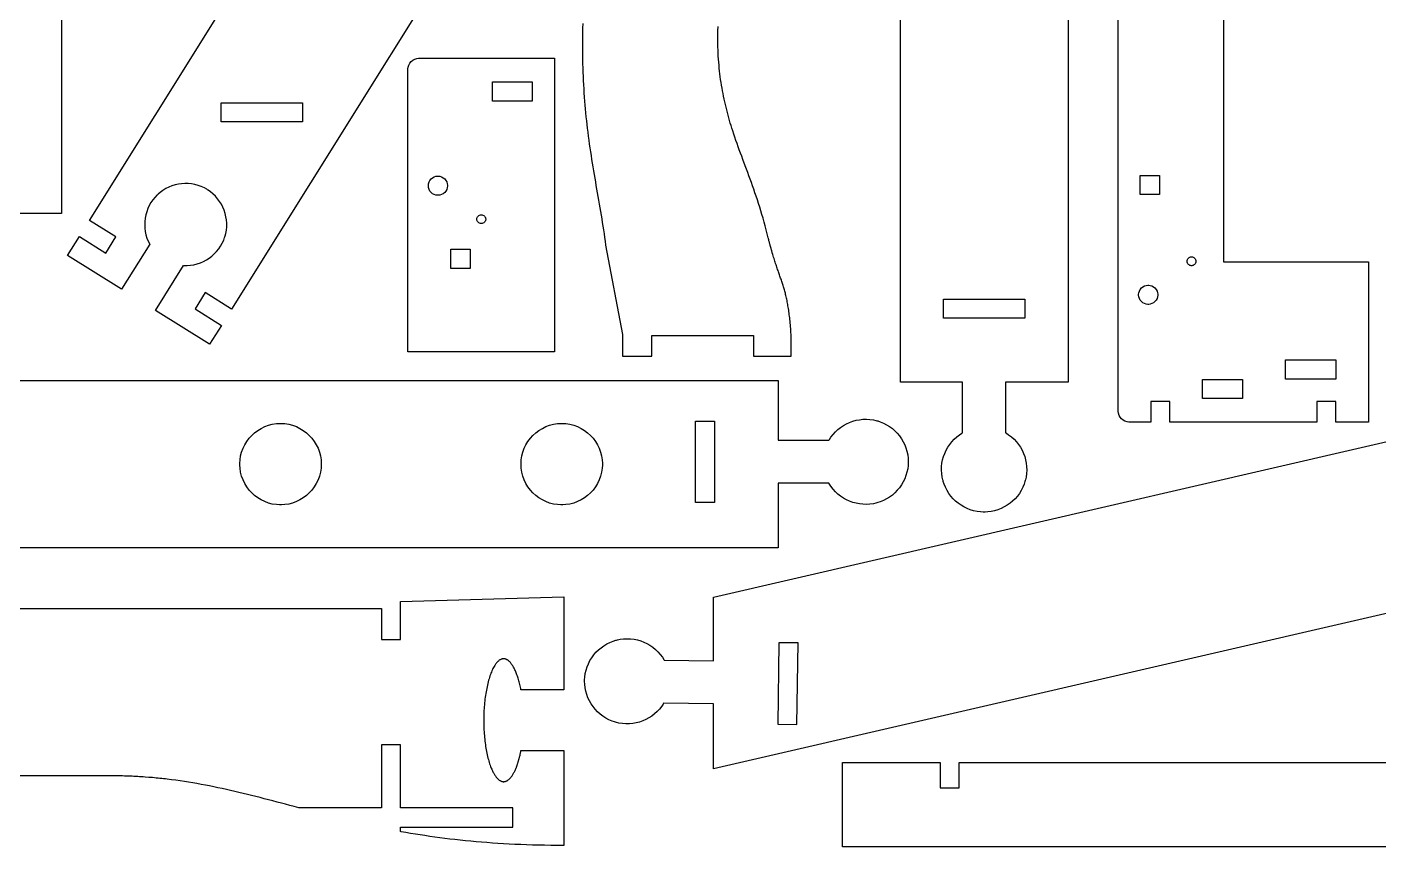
# Model space of a CAD drawing. Extents: x 0 to 673, y 0 to 298.
# Drawn here: x 431.9 to 562.2, y 0 to 79.1 of the extents above; entities that cross this region are included whole.
import ezdxf

# ---------------------------------------------------------------- set-up
doc = ezdxf.new("R2010")
doc.units = 0
doc.layers.get('0').update_dxf_attribs({"linetype": 'CONTINUOUS'})

msp = doc.modelspace()

# ---------------------------------------------------------------- linework, layer by layer
at = {"color": 0}
for points in [[(431.499, 166.654), (432.067, 163.622), (432.589, 160.579), (433.065, 157.529), (433.493, 154.471), (433.876, 151.403), (434.213, 148.329), (434.501, 145.247), (434.744, 142.161), (434.94, 139.068), (435.089, 135.968), (435.169, 133.643), (435.19, 132.865), (435.213, 124.775), (435.213, 61.1106), (429.213, 61.1106)], [(532.265, 123.785), (532.265, 44.8467), (526.251, 44.8467), (526.251, 39.9646), (526.326, 39.9196), (526.54, 39.7765), (526.811, 39.5696), (527.061, 39.3436), (527.29, 39.0996), (527.494, 38.8386), (527.679, 38.5636), (527.84, 38.2746), (527.976, 37.9746), (528.09, 37.6646), (528.176, 37.3465), (528.238, 37.0215), (528.275, 36.6906), (528.283, 36.3567), (528.262, 36.0206), (528.215, 35.6826), (528.161, 35.4296), (528.14, 35.3465), (528.118, 35.2636), (528.036, 35.0176), (527.906, 34.7017), (527.751, 34.4015), (527.576, 34.1175), (527.379, 33.8506), (527.161, 33.6006), (526.925, 33.3706), (526.672, 33.1586), (526.401, 32.9696), (526.118, 32.8015), (525.819, 32.6576), (525.508, 32.5365), (525.188, 32.4406), (524.858, 32.3715), (524.522, 32.3296), (524.262, 32.3146), (524.09, 32.3146), (523.831, 32.3296), (523.494, 32.3715), (523.162, 32.4406), (522.844, 32.5365), (522.533, 32.6576), (522.236, 32.8015), (521.951, 32.9696), (521.682, 33.1586), (521.429, 33.3706), (521.193, 33.6006), (520.975, 33.8506), (520.776, 34.1175), (520.601, 34.4015), (520.447, 34.7017), (520.318, 35.0176), (520.236, 35.2636), (520.213, 35.3465), (520.19, 35.4296), (520.136, 35.6826), (520.09, 36.0206), (520.069, 36.3567), (520.079, 36.6906), (520.115, 37.0215), (520.176, 37.3465), (520.262, 37.6646), (520.376, 37.9746), (520.511, 38.2746), (520.672, 38.5636), (520.857, 38.8386), (521.063, 39.0996), (521.29, 39.3436), (521.54, 39.5696), (521.811, 39.7765), (522.026, 39.9196), (522.101, 39.9646), (522.101, 44.8467), (516.115, 44.8467), (516.115, 123.785)], [(547.247, 98.0076), (547.247, 56.4426), (561.247, 56.4426), (561.247, 40.9786), (558.097, 40.9786), (558.097, 42.9786), (556.247, 42.9786), (556.247, 40.9786), (542.097, 40.9786), (542.097, 42.9786), (540.247, 42.9786), (540.247, 40.9786), (538.121, 40.9786), (537.958, 41.0007), (537.757, 41.0626), (537.574, 41.1617), (537.415, 41.2936), (537.283, 41.4517), (537.185, 41.6357), (537.122, 41.8367), (537.1, 41.9986), (537.1, 112.451)], [(482.243, 100.898), (451.618, 51.8863), (449.074, 53.476), (448.094, 51.9071), (450.638, 50.3174), (449.499, 48.494), (444.283, 51.7531), (446.996, 56.094), (446.996, 56.094), (447.079, 56.0899), (447.331, 56.0913), (447.661, 56.1164), (447.985, 56.1683), (448.3, 56.2461), (448.606, 56.349), (448.901, 56.476), (449.185, 56.626), (449.454, 56.7981), (449.71, 56.9915), (449.949, 57.2051), (450.171, 57.4381), (450.374, 57.6893), (450.556, 57.9581), (450.717, 58.2433), (450.856, 58.544), (450.943, 58.7796), (450.969, 58.8594), (450.994, 58.9393), (451.056, 59.1832), (451.114, 59.5089), (451.146, 59.835), (451.15, 60.1599), (451.126, 60.4819), (451.078, 60.7999), (451.004, 61.1118), (450.906, 61.4164), (450.782, 61.7121), (450.636, 61.9971), (450.467, 62.2701), (450.274, 62.5296), (450.06, 62.7739), (449.824, 63.0015), (449.568, 63.2107), (449.362, 63.3558), (449.292, 63.4001), (449.219, 63.4446), (449, 63.5657), (448.699, 63.7044), (448.392, 63.8164), (448.078, 63.9018), (447.76, 63.961), (447.44, 63.9937), (447.119, 64.0007), (446.8, 63.9817), (446.483, 63.9368), (446.171, 63.8665), (445.864, 63.7708), (445.564, 63.65), (445.274, 63.504), (444.994, 63.3333), (444.728, 63.1376), (444.535, 62.9751), (444.474, 62.9176), (444.414, 62.86), (444.24, 62.6771), (444.031, 62.4211), (443.846, 62.1513), (443.683, 61.8694), (443.547, 61.5769), (443.435, 61.2757), (443.347, 60.9671), (443.285, 60.6529), (443.249, 60.3349), (443.239, 60.0144), (443.254, 59.6932), (443.296, 59.3731), (443.364, 59.0554), (443.458, 58.7419), (443.581, 58.4343), (443.69, 58.2076), (443.731, 58.1342), (441.018, 53.7932), (435.803, 57.0522), (436.942, 58.8756), (439.486, 57.2857), (440.467, 58.8547), (437.922, 60.4444), (463.249, 100.975)], [(485.471, 79.4367), (485.46, 78.9926), (485.453, 78.5476), (485.446, 78.1117), (485.442, 77.6767), (485.442, 77.2467), (485.446, 76.8186), (485.449, 76.3946), (485.456, 75.9726), (485.464, 75.5546), (485.478, 75.1436), (485.489, 74.7336), (485.506, 74.3267), (485.524, 73.9226), (485.546, 73.5226), (485.567, 73.1257), (485.592, 72.7297), (485.621, 72.3407), (485.649, 71.9536), (485.681, 71.5686), (485.714, 71.1867), (485.749, 70.8076), (485.785, 70.4296), (485.825, 70.0586), (485.867, 69.6897), (485.91, 69.3217), (485.957, 68.9396), (486.006, 68.5586), (486.057, 68.1796), (486.11, 67.8046), (486.164, 67.4326), (486.217, 67.0617), (486.274, 66.6936), (486.332, 66.3286), (486.39, 65.9617), (486.449, 65.5976), (486.51, 65.2367), (486.571, 64.8786), (486.631, 64.5176), (486.692, 64.1607), (486.753, 63.8017), (486.817, 63.4446), (486.878, 63.0896), (486.94, 62.7326), (487.003, 62.3767), (487.064, 62.0217), (487.124, 61.6646), (487.185, 61.3076), (487.242, 60.9507), (487.303, 60.5936), (487.36, 60.2356), (487.417, 59.8757), (487.472, 59.5157), (487.528, 59.1546), (487.578, 58.7926), (487.628, 58.4267), (487.678, 58.0606), (487.678, 58.0586), (489.3, 49.4226), (489.3, 47.3326), (492.146, 47.3326), (492.146, 49.3326), (501.946, 49.3326), (501.946, 47.3326), (505.56, 47.3326), (505.56, 49.4367), (505.549, 49.6326), (505.535, 49.8226), (505.524, 50.0076), (505.51, 50.1896), (505.496, 50.3676), (505.478, 50.5396), (505.464, 50.7086), (505.447, 50.8736), (505.429, 51.0356), (505.41, 51.1926), (505.392, 51.3467), (505.372, 51.4976), (505.353, 51.6446), (505.332, 51.7867), (505.31, 51.9296), (505.289, 52.0676), (505.265, 52.2017), (505.242, 52.3336), (505.217, 52.4617), (505.196, 52.5896), (505.171, 52.7117), (505.142, 52.8356), (505.117, 52.9536), (505.09, 53.0717), (505.064, 53.1856), (505.035, 53.2976), (505.01, 53.4086), (504.978, 53.5176), (504.95, 53.6236), (504.921, 53.7296), (504.89, 53.8336), (504.86, 53.9406), (504.828, 54.0467), (504.796, 54.1506), (504.76, 54.2546), (504.728, 54.3576), (504.696, 54.4606), (504.66, 54.5617), (504.628, 54.6646), (504.592, 54.7676), (504.557, 54.8696), (504.522, 54.9717), (504.485, 55.0746), (504.453, 55.1786), (504.414, 55.2826), (504.378, 55.3867), (504.342, 55.4946), (504.304, 55.6017), (504.267, 55.7106), (504.228, 55.8186), (504.19, 55.9296), (504.153, 56.0436), (504.114, 56.1607), (504.075, 56.2767), (504.035, 56.3967), (503.996, 56.5176), (503.957, 56.6426), (503.917, 56.7676), (503.878, 56.8976), (503.835, 57.0296), (503.796, 57.1646), (503.753, 57.3036), (503.742, 57.3467), (503.728, 57.3896), (503.717, 57.4336), (503.692, 57.5226), (503.678, 57.5686), (503.665, 57.6117), (503.653, 57.6586), (503.64, 57.7046), (503.628, 57.7517), (503.614, 57.7976), (503.603, 57.8436), (503.589, 57.8926), (503.575, 57.9396), (503.56, 57.9867), (503.549, 58.0357), (503.535, 58.0836), (503.522, 58.1326), (503.51, 58.1796), (503.496, 58.2296), (503.485, 58.2796), (503.471, 58.3296), (503.431, 58.4836), (503.417, 58.5357), (503.404, 58.5867), (503.39, 58.6367), (503.378, 58.6907), (503.364, 58.7436), (503.364, 58.7436), (503.267, 59.1367), (503.171, 59.5226), (503.071, 59.9036), (502.967, 60.2786), (502.864, 60.6476), (502.757, 61.0117), (502.649, 61.3717), (502.539, 61.7257), (502.428, 62.0767), (502.314, 62.4226), (502.199, 62.7646), (502.083, 63.1036), (501.967, 63.4367), (501.85, 63.7676), (501.735, 64.0967), (501.615, 64.4196), (501.497, 64.7426), (501.381, 65.0617), (501.262, 65.3786), (501.146, 65.6936), (500.914, 66.3176), (500.8, 66.6286), (500.685, 66.9367), (500.574, 67.2436), (500.464, 67.5506), (500.354, 67.8547), (500.247, 68.1617), (500.142, 68.4676), (500.039, 68.7726), (499.939, 69.0796), (499.86, 69.3296), (499.781, 69.5796), (499.703, 69.8336), (499.628, 70.0867), (499.557, 70.3407), (499.485, 70.5946), (499.417, 70.8507), (499.353, 71.1047), (499.289, 71.3646), (499.228, 71.6236), (499.167, 71.8836), (499.11, 72.1446), (499.053, 72.4076), (499.003, 72.6717), (498.95, 72.9367), (498.903, 73.2046), (498.857, 73.4726), (498.814, 73.7467), (498.774, 74.0176), (498.735, 74.2926), (498.703, 74.5697), (498.671, 74.8476), (498.639, 75.1297), (498.614, 75.4117), (498.589, 75.6997), (498.567, 75.9867), (498.549, 76.2786), (498.533, 76.5717), (498.521, 76.8676), (498.512, 77.1657), (498.503, 77.5476), (498.503, 77.9397), (498.503, 78.3296), (498.51, 78.7286), (498.522, 79.1297)], [(327.564, 45.0101), (504.332, 45.0101), (504.332, 39.2351), (509.214, 39.2351), (509.257, 39.3082), (509.4, 39.5251), (509.608, 39.7942), (509.835, 40.0442), (510.081, 40.2721), (510.339, 40.4792), (510.617, 40.6622), (510.903, 40.8232), (511.203, 40.9601), (511.512, 41.0722), (511.832, 41.1601), (512.157, 41.2222), (512.488, 41.2572), (512.824, 41.2651), (513.16, 41.2461), (513.496, 41.1982), (513.749, 41.1442), (513.832, 41.1222), (513.917, 41.1001), (514.161, 41.0182), (514.476, 40.8892), (514.776, 40.7351), (515.06, 40.5601), (515.328, 40.3611), (515.578, 40.1442), (515.808, 39.9072), (516.019, 39.6542), (516.208, 39.3851), (516.376, 39.1001), (516.521, 38.8011), (516.642, 38.4921), (516.738, 38.1721), (516.806, 37.8422), (516.849, 37.5042), (516.863, 37.2461), (516.863, 37.0732), (516.849, 36.8151), (516.806, 36.4761), (516.738, 36.1471), (516.642, 35.8261), (516.521, 35.5171), (516.376, 35.2192), (516.208, 34.9351), (516.019, 34.6651), (515.808, 34.4111), (515.578, 34.1751), (515.328, 33.9571), (515.06, 33.7601), (514.776, 33.5831), (514.476, 33.4301), (514.161, 33.3001), (513.917, 33.2192), (513.832, 33.1961), (513.749, 33.1742), (513.496, 33.1192), (513.16, 33.0722), (512.824, 33.0532), (512.488, 33.0611), (512.157, 33.0972), (511.832, 33.1582), (511.512, 33.2461), (511.203, 33.3582), (510.903, 33.4961), (510.617, 33.6551), (510.339, 33.8401), (510.081, 34.0461), (509.835, 34.2751), (509.608, 34.5232), (509.4, 34.7942), (509.257, 35.0101), (509.214, 35.0851), (504.332, 35.0851), (504.332, 28.8601), (327.564, 28.8601)], [(586.333, 27.9419), (498.071, 7.54286), (498.071, 13.8029), (493.278, 13.8699), (493.233, 13.7959), (493.088, 13.5819), (492.876, 13.3159), (492.646, 13.0699), (492.399, 12.8449), (492.135, 12.6419), (491.856, 12.4629), (491.567, 12.3039), (491.262, 12.1729), (490.953, 12.0639), (490.633, 11.9809), (490.306, 11.9239), (489.976, 11.8929), (489.642, 11.8889), (489.306, 11.9139), (488.969, 11.9659), (488.717, 12.0239), (488.633, 12.0479), (488.551, 12.0709), (488.306, 12.1559), (487.992, 12.2889), (487.694, 12.4469), (487.412, 12.6279), (487.149, 12.8279), (486.903, 13.0499), (486.674, 13.2889), (486.467, 13.5459), (486.281, 13.8199), (486.117, 14.1039), (485.978, 14.4039), (485.86, 14.7149), (485.771, 15.0379), (485.706, 15.3699), (485.667, 15.7068), (485.656, 15.9649), (485.658, 16.0518), (485.66, 16.1379), (485.678, 16.3958), (485.724, 16.7339), (485.799, 17.0629), (485.899, 17.3819), (486.024, 17.6889), (486.171, 17.9849), (486.344, 18.2668), (486.537, 18.5349), (486.751, 18.7849), (486.985, 19.0199), (487.238, 19.2319), (487.508, 19.4269), (487.796, 19.5989), (488.096, 19.7469), (488.412, 19.8719), (488.66, 19.9499), (488.744, 19.9719), (488.828, 19.9949), (489.081, 20.0429), (489.419, 20.0879), (489.756, 20.1019), (490.092, 20.0879), (490.421, 20.0469), (490.746, 19.9819), (491.063, 19.8908), (491.371, 19.7739), (491.669, 19.6319), (491.956, 19.4669), (492.228, 19.2789), (492.485, 19.0699), (492.726, 18.8379), (492.949, 18.5849), (493.153, 18.3129), (493.292, 18.0949), (493.335, 18.0199), (498.071, 17.9529), (498.071, 24.1199), (582.629, 43.6629)], [(315.31, 23.0232), (466.065, 23.0232), (466.065, 20.0232), (467.915, 20.0232), (467.915, 23.6861), (483.656, 24.1401), (483.656, 15.1592), (479.519, 15.1592), (479.492, 15.2942), (479.465, 15.4251), (479.438, 15.5542), (479.408, 15.6801), (479.378, 15.8051), (479.346, 15.9271), (479.313, 16.0471), (479.279, 16.1642), (479.244, 16.2782), (479.208, 16.3892), (479.172, 16.4982), (479.135, 16.6042), (479.097, 16.7071), (479.058, 16.8071), (479.017, 16.9042), (478.978, 16.9972), (478.936, 17.0871), (478.894, 17.1751), (478.853, 17.2592), (478.81, 17.3401), (478.765, 17.4161), (478.722, 17.4901), (478.678, 17.5592), (478.631, 17.6261), (478.586, 17.6892), (478.54, 17.7472), (478.494, 17.8032), (478.449, 17.8542), (478.401, 17.9001), (478.354, 17.9432), (478.308, 17.9821), (478.262, 18.0161), (478.215, 18.0471), (478.169, 18.0751), (478.124, 18.0982), (478.076, 18.1182), (478.031, 18.1342), (477.985, 18.1471), (477.938, 18.1572), (477.892, 18.1622), (477.846, 18.1642), (477.799, 18.1622), (477.753, 18.1572), (477.706, 18.1482), (477.661, 18.1361), (477.615, 18.1192), (477.569, 18.1001), (477.524, 18.0761), (477.478, 18.0482), (477.431, 18.0182), (477.387, 17.9842), (477.342, 17.9463), (477.296, 17.9042), (477.251, 17.8582), (477.206, 17.8092), (477.161, 17.7572), (477.117, 17.7011), (477.072, 17.6411), (477.029, 17.5771), (476.985, 17.5092), (476.929, 17.4211), (476.874, 17.3251), (476.822, 17.2222), (476.769, 17.1161), (476.719, 17.0042), (476.671, 16.8861), (476.622, 16.7642), (476.574, 16.6372), (476.529, 16.5051), (476.485, 16.3711), (476.442, 16.2301), (476.399, 16.0861), (476.36, 15.9372), (476.321, 15.7861), (476.283, 15.6301), (476.247, 15.4711), (476.213, 15.3082), (476.181, 15.1432), (476.151, 14.9751), (476.122, 14.8042), (476.094, 14.6301), (476.069, 14.4542), (476.047, 14.2751), (476.024, 14.0942), (476.006, 13.9122), (475.988, 13.7281), (475.972, 13.5411), (475.96, 13.3542), (475.949, 13.1652), (475.938, 12.9752), (475.933, 12.7902), (475.928, 12.6042), (475.924, 12.4181), (475.924, 12.2322), (475.926, 12.0442), (475.929, 11.8592), (475.935, 11.6731), (475.942, 11.4892), (475.951, 11.3041), (475.963, 11.1212), (475.974, 10.9391), (475.99, 10.7572), (476.006, 10.5772), (476.024, 10.3982), (476.044, 10.2222), (476.067, 10.0481), (476.09, 9.87614), (476.115, 9.70514), (476.142, 9.53911), (476.171, 9.37315), (476.201, 9.21115), (476.233, 9.05117), (476.267, 8.89615), (476.301, 8.74317), (476.338, 8.59315), (476.376, 8.44715), (476.417, 8.30512), (476.458, 8.16613), (476.499, 8.03315), (476.544, 7.90315), (476.59, 7.77815), (476.624, 7.68713), (476.661, 7.59814), (476.697, 7.51215), (476.735, 7.43012), (476.772, 7.35015), (476.811, 7.27214), (476.849, 7.19814), (476.887, 7.12614), (476.929, 7.05817), (476.969, 6.99115), (477.01, 6.92914), (477.051, 6.86914), (477.093, 6.81212), (477.133, 6.75814), (477.176, 6.70714), (477.218, 6.65815), (477.26, 6.61415), (477.303, 6.57215), (477.346, 6.53315), (477.387, 6.49713), (477.431, 6.46414), (477.474, 6.43414), (477.517, 6.40815), (477.56, 6.38411), (477.603, 6.36415), (477.644, 6.34711), (477.688, 6.33311), (477.731, 6.32215), (477.772, 6.31515), (477.813, 6.31114), (477.856, 6.31114), (477.894, 6.31212), (477.936, 6.31814), (477.976, 6.32514), (478.017, 6.33615), (478.056, 6.34814), (478.097, 6.36513), (478.137, 6.38314), (478.178, 6.40517), (478.218, 6.42914), (478.258, 6.45714), (478.299, 6.48617), (478.338, 6.51812), (478.379, 6.55414), (478.419, 6.59115), (478.458, 6.63217), (478.499, 6.67617), (478.537, 6.72211), (478.578, 6.77115), (478.617, 6.82215), (478.656, 6.87614), (478.693, 6.93317), (478.731, 6.99115), (478.769, 7.05414), (478.806, 7.11817), (478.844, 7.18614), (478.881, 7.25515), (478.917, 7.32715), (478.953, 7.40315), (478.988, 7.48014), (479.022, 7.56114), (479.056, 7.64415), (479.074, 7.69015), (479.093, 7.73714), (479.111, 7.78614), (479.129, 7.83415), (479.144, 7.88314), (479.162, 7.93317), (479.181, 7.98415), (479.199, 8.03614), (479.215, 8.08713), (479.231, 8.14014), (479.249, 8.19314), (479.265, 8.24713), (479.281, 8.30117), (479.297, 8.35715), (479.313, 8.41217), (479.328, 8.46815), (479.343, 8.52513), (479.358, 8.58214), (479.372, 8.64014), (479.387, 8.69814), (479.401, 8.75717), (479.429, 8.87614), (479.443, 8.93713), (479.456, 8.99815), (479.469, 9.05914), (479.481, 9.12213), (479.494, 9.18414), (479.506, 9.24713), (479.519, 9.30914), (483.656, 9.30914), (483.656, 0.15912), (483.581, 0.15912), (482.979, 0.16211), (482.385, 0.16612), (481.796, 0.17513), (481.213, 0.18712), (480.636, 0.20215), (480.065, 0.22114), (479.499, 0.2411), (478.942, 0.26611), (478.387, 0.29313), (477.84, 0.32313), (477.299, 0.35715), (476.762, 0.39312), (476.231, 0.43213), (475.706, 0.47515), (475.185, 0.51915), (474.671, 0.56614), (474.161, 0.61616), (473.656, 0.66911), (473.156, 0.72314), (472.662, 0.78212), (472.172, 0.84115), (471.688, 0.90414), (471.208, 0.96913), (470.731, 1.03613), (470.262, 1.10514), (469.796, 1.17714), (469.335, 1.25114), (468.878, 1.32612), (468.424, 1.40511), (467.976, 1.48415), (467.915, 1.49615), (467.915, 1.49615), (467.915, 1.93913), (478.742, 1.93913), (478.742, 3.78911), (467.915, 3.78911), (467.915, 9.87315), (466.065, 9.87315), (466.065, 3.78911), (458.094, 3.78911), (458.094, 3.79015), (458.088, 3.79015), (458.088, 3.79113), (458.086, 3.79113), (457.665, 3.90414), (457.247, 4.01514), (456.831, 4.12614), (456.415, 4.23611), (456.001, 4.34413), (455.59, 4.45215), (455.179, 4.56114), (454.767, 4.66613), (454.36, 4.77115), (453.951, 4.87517), (453.544, 4.97613), (453.138, 5.07715), (452.731, 5.17617), (452.328, 5.27311), (451.922, 5.36817), (451.517, 5.46213), (451.112, 5.55214), (450.71, 5.64111), (450.306, 5.72911), (449.901, 5.81212), (449.497, 5.89415), (449.092, 5.97314), (448.688, 6.05013), (448.281, 6.12315), (447.876, 6.19412), (447.469, 6.26215), (447.061, 6.32611), (446.653, 6.38715), (446.242, 6.44613), (445.833, 6.50017), (445.419, 6.55117), (445.244, 6.57215), (445.067, 6.59115), (444.89, 6.61117), (444.713, 6.63015), (444.535, 6.64817), (444.356, 6.66515), (444.179, 6.68213), (443.999, 6.69814), (443.822, 6.71414), (443.642, 6.72814), (443.285, 6.75515), (443.106, 6.76812), (442.924, 6.78017), (442.744, 6.79113), (442.565, 6.80117), (442.385, 6.81212), (442.204, 6.82113), (442.024, 6.82915), (441.842, 6.83713), (441.66, 6.84413), (441.478, 6.85015), (441.296, 6.85514), (441.112, 6.86117), (440.931, 6.86513), (440.749, 6.86817), (440.567, 6.87115), (440.382, 6.87213), (440.199, 6.87315), (315.31, 6.87315)]]:
    msp.add_lwpolyline(points, dxfattribs=at)
for points in [[(482.765, 76.0767), (482.765, 47.755), (468.617, 47.755), (468.617, 75.0558), (468.639, 75.2182), (468.701, 75.4201), (468.801, 75.6026), (468.932, 75.7618), (469.092, 75.8932), (469.274, 75.9922), (469.476, 76.0549), (469.637, 76.0767), (482.765, 76.0767)], [(476.765, 73.8047), (480.615, 73.8047), (480.615, 71.9544), (476.765, 71.9544), (476.765, 73.8047)], [(450.612, 71.79), (458.463, 71.79), (458.463, 69.94), (450.612, 69.94), (450.612, 71.79)], [(470.588, 63.785), (470.588, 63.8315), (470.607, 63.9713), (470.66, 64.145), (470.746, 64.3021), (470.858, 64.439), (470.996, 64.5518), (471.153, 64.6372), (471.326, 64.6911), (471.467, 64.71), (471.56, 64.71), (471.699, 64.6911), (471.872, 64.6372), (472.031, 64.5518), (472.167, 64.439), (472.281, 64.3021), (472.365, 64.145), (472.419, 63.9713), (472.438, 63.8315), (472.438, 63.7383), (472.419, 63.5986), (472.365, 63.425), (472.281, 63.2676), (472.167, 63.1307), (472.031, 63.0179), (471.872, 62.9325), (471.699, 62.8786), (471.56, 62.86), (471.467, 62.86), (471.326, 62.8786), (471.153, 62.9325), (470.996, 63.0179), (470.858, 63.1307), (470.746, 63.2676), (470.66, 63.425), (470.607, 63.5986), (470.588, 63.7383), (470.588, 63.785)], [(539.228, 64.7767), (541.078, 64.7767), (541.078, 62.9267), (539.228, 62.9267), (539.228, 64.7767)], [(475.268, 60.5582), (475.268, 60.5796), (475.276, 60.6436), (475.301, 60.7236), (475.34, 60.7957), (475.392, 60.8586), (475.454, 60.9106), (475.526, 60.9497), (475.607, 60.9744), (475.671, 60.9832), (475.714, 60.9832), (475.778, 60.9744), (475.858, 60.9497), (475.931, 60.9106), (475.993, 60.8586), (476.044, 60.7957), (476.085, 60.7236), (476.108, 60.6436), (476.118, 60.5796), (476.118, 60.5368), (476.108, 60.4725), (476.085, 60.3926), (476.044, 60.3204), (475.993, 60.2576), (475.931, 60.2058), (475.858, 60.1665), (475.778, 60.1418), (475.714, 60.1329), (475.671, 60.1329), (475.607, 60.1418), (475.526, 60.1665), (475.454, 60.2058), (475.392, 60.2576), (475.34, 60.3204), (475.301, 60.3926), (475.276, 60.4725), (475.268, 60.5368), (475.268, 60.5582)], [(472.768, 57.6547), (474.618, 57.6547), (474.618, 55.8047), (472.768, 55.8047), (472.768, 57.6547)], [(543.75, 56.4967), (543.75, 56.5186), (543.758, 56.5826), (543.783, 56.6617), (543.822, 56.7336), (543.875, 56.7976), (543.936, 56.8486), (544.01, 56.8876), (544.089, 56.9126), (544.154, 56.9217), (544.196, 56.9217), (544.261, 56.9126), (544.34, 56.8876), (544.411, 56.8486), (544.475, 56.7976), (544.528, 56.7336), (544.567, 56.6617), (544.592, 56.5826), (544.6, 56.5186), (544.6, 56.4757), (544.592, 56.4117), (544.567, 56.3307), (544.528, 56.2586), (544.475, 56.1967), (544.411, 56.1436), (544.34, 56.1047), (544.261, 56.0796), (544.196, 56.0717), (544.154, 56.0717), (544.089, 56.0796), (544.01, 56.1047), (543.936, 56.1436), (543.875, 56.1967), (543.822, 56.2586), (543.783, 56.3307), (543.758, 56.4117), (543.75, 56.4757), (543.75, 56.4967)], [(539.071, 53.2696), (539.071, 53.3176), (539.089, 53.4556), (539.143, 53.6297), (539.228, 53.7867), (539.342, 53.9246), (539.478, 54.0367), (539.635, 54.1226), (539.808, 54.1757), (539.949, 54.1947), (540.042, 54.1947), (540.182, 54.1757), (540.356, 54.1226), (540.511, 54.0367), (540.65, 53.9246), (540.761, 53.7867), (540.847, 53.6297), (540.901, 53.4556), (540.921, 53.3176), (540.921, 53.2226), (540.901, 53.0836), (540.847, 52.9107), (540.761, 52.7536), (540.65, 52.6157), (540.511, 52.5036), (540.356, 52.4176), (540.182, 52.3646), (540.042, 52.3446), (539.949, 52.3446), (539.808, 52.3646), (539.635, 52.4176), (539.478, 52.5036), (539.342, 52.6157), (539.228, 52.7536), (539.143, 52.9107), (539.089, 53.0836), (539.071, 53.2226), (539.071, 53.2696)], [(520.251, 52.8467), (528.101, 52.8467), (528.101, 50.9967), (520.251, 50.9967), (520.251, 52.8467)], [(553.247, 46.9786), (558.097, 46.9786), (558.097, 45.1286), (553.247, 45.1286), (553.247, 46.9786)], [(545.247, 45.1007), (549.097, 45.1007), (549.097, 43.2507), (545.247, 43.2507), (545.247, 45.1007)], [(456.335, 33.0101), (456.235, 33.0101), (455.933, 33.0301), (455.543, 33.0892), (455.168, 33.1861), (454.807, 33.3182), (454.464, 33.4832), (454.14, 33.6801), (453.838, 33.9051), (453.56, 34.1601), (453.306, 34.4371), (453.081, 34.7401), (452.883, 35.0642), (452.718, 35.4072), (452.588, 35.7681), (452.489, 36.1442), (452.431, 36.5332), (452.41, 36.8351), (452.41, 37.0351), (452.431, 37.3361), (452.489, 37.7261), (452.588, 38.1011), (452.718, 38.4621), (452.883, 38.8051), (453.081, 39.1292), (453.306, 39.4321), (453.56, 39.7101), (453.838, 39.9642), (454.14, 40.1892), (454.464, 40.3861), (454.807, 40.5511), (455.168, 40.6832), (455.543, 40.7801), (455.933, 40.8392), (456.235, 40.8601), (456.435, 40.8601), (456.738, 40.8392), (457.125, 40.7801), (457.501, 40.6832), (457.863, 40.5511), (458.206, 40.3861), (458.531, 40.1892), (458.831, 39.9642), (459.11, 39.7101), (459.364, 39.4321), (459.589, 39.1292), (459.786, 38.8051), (459.951, 38.4621), (460.083, 38.1011), (460.181, 37.7261), (460.239, 37.3361), (460.26, 37.0351), (460.26, 36.8351), (460.239, 36.5332), (460.181, 36.1442), (460.083, 35.7681), (459.951, 35.4072), (459.786, 35.0642), (459.589, 34.7401), (459.364, 34.4371), (459.11, 34.1601), (458.831, 33.9051), (458.531, 33.6801), (458.206, 33.4832), (457.863, 33.3182), (457.501, 33.1861), (457.125, 33.0892), (456.738, 33.0301), (456.435, 33.0101), (456.335, 33.0101)], [(483.451, 33.0101), (483.35, 33.0101), (483.05, 33.0301), (482.66, 33.0892), (482.283, 33.1861), (481.924, 33.3182), (481.581, 33.4832), (481.257, 33.6801), (480.956, 33.9051), (480.675, 34.1601), (480.424, 34.4371), (480.196, 34.7401), (480, 35.0642), (479.835, 35.4072), (479.703, 35.7681), (479.606, 36.1442), (479.546, 36.5332), (479.526, 36.8351), (479.526, 37.0351), (479.546, 37.3361), (479.606, 37.7261), (479.703, 38.1011), (479.835, 38.4621), (480, 38.8051), (480.196, 39.1292), (480.424, 39.4321), (480.675, 39.7101), (480.956, 39.9642), (481.257, 40.1892), (481.581, 40.3861), (481.924, 40.5511), (482.283, 40.6832), (482.66, 40.7801), (483.05, 40.8392), (483.35, 40.8601), (483.551, 40.8601), (483.853, 40.8392), (484.242, 40.7801), (484.618, 40.6832), (484.981, 40.5511), (485.324, 40.3861), (485.646, 40.1892), (485.949, 39.9642), (486.226, 39.7101), (486.481, 39.4321), (486.706, 39.1292), (486.903, 38.8051), (487.068, 38.4621), (487.2, 38.1011), (487.296, 37.7261), (487.356, 37.3361), (487.376, 37.0351), (487.376, 36.8351), (487.356, 36.5332), (487.296, 36.1442), (487.2, 35.7681), (487.068, 35.4072), (486.903, 35.0642), (486.706, 34.7401), (486.481, 34.4371), (486.226, 34.1601), (485.949, 33.9051), (485.646, 33.6801), (485.324, 33.4832), (484.981, 33.3182), (484.618, 33.1861), (484.242, 33.0892), (483.853, 33.0301), (483.551, 33.0101), (483.451, 33.0101)], [(496.332, 41.0851), (498.182, 41.0851), (498.182, 33.2351), (496.332, 33.2351), (496.332, 41.0851)], [(506.242, 19.6889), (504.392, 19.7149), (504.281, 11.8659), (506.131, 11.8389), (506.242, 19.6889)], [(641.926, 5.70221), (643.776, 5.70221), (643.776, 8.1639), (661.582, 8.1639), (661.582, 0.01389), (510.525, 0.01389), (510.525, 8.1639), (519.926, 8.1639), (519.926, 5.70221), (521.776, 5.70221), (521.776, 8.1639), (585.351, 8.1639), (585.351, 5.70221), (587.201, 5.70221), (587.201, 8.1639), (595.351, 8.1639), (595.351, 5.70221), (597.201, 5.70221), (597.201, 8.1639), (641.926, 8.1639), (641.926, 5.70221)]]:
    msp.add_lwpolyline(points, close=True, dxfattribs=at)

doc.saveas('drawing.dxf')
